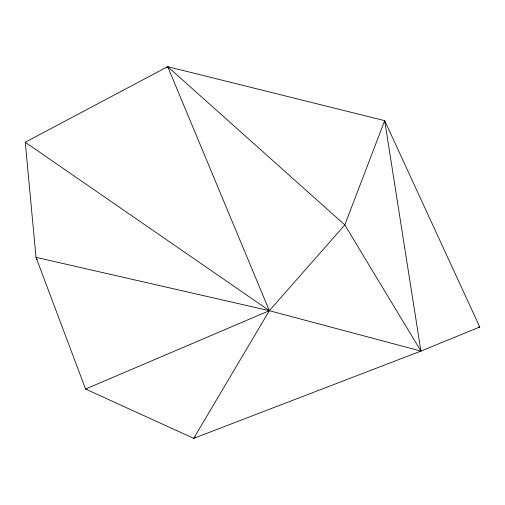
<?xml version="1.0" encoding="UTF-8"?>
<svg xmlns="http://www.w3.org/2000/svg" width="505" height="505" viewBox="0 0 505 505"><rect width="100%" height="100%" fill="white"/><g stroke="black" fill="none" stroke-linecap="round" stroke-linejoin="round"><path stroke-width="0.76" d="M384.362 122.197L384.684 120.651L167.704 66.66L25.25 142.246L36.025 257.342L85.553 389.033L193.712 438.34L420.924 351.082L479.75 327.006L384.684 120.651L344.814 224.914L269.342 310.695L193.712 438.34L195.618 436.951M166.808 67.954L167.704 66.66L344.814 224.914L420.924 351.082L269.342 310.695L36.025 257.342L37.092 259.456M167.704 66.66L269.342 310.695L85.553 389.033L87.125 389.172M478.178 327.057L479.75 327.006M25.25 142.246L269.342 310.695M384.684 120.651L420.924 351.082"/></g></svg>
